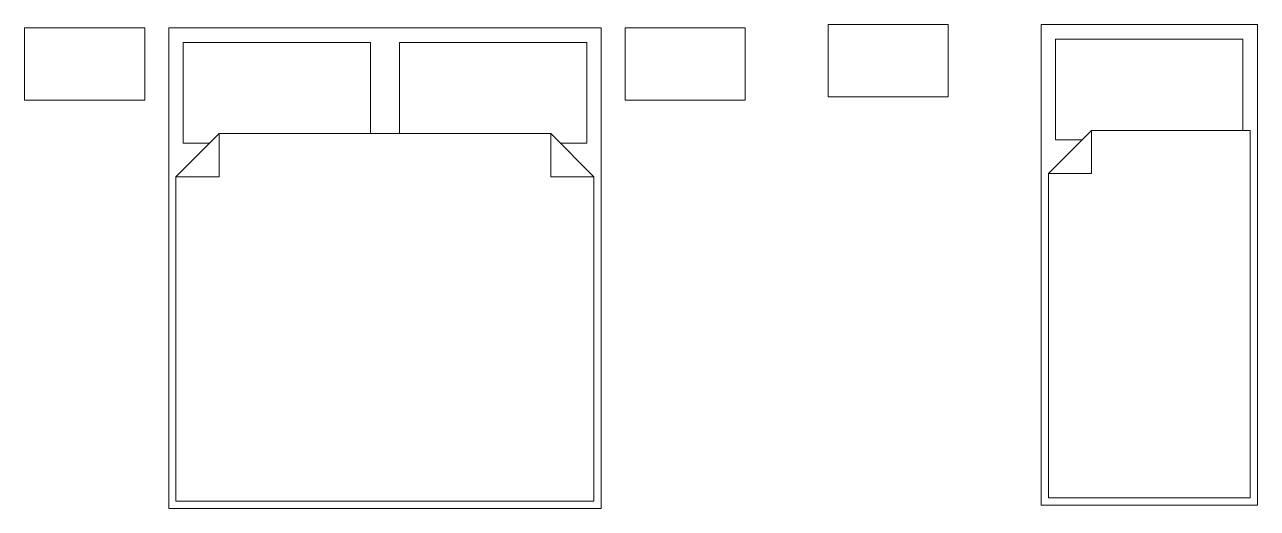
# Model space of a CAD drawing. Header units: millimetres. Extents: x 172 to 685, y 85 to 286.
import ezdxf

# ---------------------------------------------------------------- set-up
doc = ezdxf.new("R2010")
doc.units = ezdxf.units.MM
doc.layers.add('arredi', color=150, linetype='Continuous', lineweight=5)

# ---------------------------------------------------------------- blocks, each defined once
blk = doc.blocks.new('Gruppo-48')
at = {"layer": 'arredi', "lineweight": 20}
for p, q in [((-34.0452, 75.5838), (-34.0452, 76.0838)), ((-34.0452, 76.0838), (-33.7452, 76.0838)), ((-33.7452, 76.0838), (-33.7452, 75.5838)), ((-33.7452, 75.5838), (-34.0452, 75.5838)), ((-34.0452, 73.6838), (-34.0452, 75.4838)), ((-34.0452, 75.4838), (-32.0452, 75.4838)), ((-33.6052, 75.2738), (-33.4252, 75.4538)), ((-32.0752, 75.4538), (-33.4252, 75.4538)), ((-33.4252, 75.4538), (-33.4252, 75.2738)), ((-32.0752, 74.5838), (-32.0752, 75.4538)), ((-32.0452, 75.4838), (-32.0452, 73.6838)), ((-33.9852, 74.6438), (-33.9852, 75.4238)), ((-33.9852, 75.4238), (-33.5652, 75.4238)), ((-33.5652, 75.4238), (-33.5652, 75.3138)), ((-33.4252, 75.2738), (-33.6052, 75.2738)), ((-33.6052, 75.2738), (-33.6052, 74.5838)), ((-33.6052, 74.6438), (-33.9852, 74.6438)), ((-33.6052, 73.8938), (-33.6052, 74.5838)), ((-32.0752, 74.5838), (-32.0752, 73.7138)), ((-33.6052, 74.5238), (-33.9852, 74.5238)), ((-33.9852, 74.5238), (-33.9852, 73.7438)), ((-33.4252, 73.8938), (-33.6052, 73.8938)), ((-33.6052, 73.8938), (-33.4252, 73.7138)), ((-33.5652, 73.7438), (-33.5652, 73.8538)), ((-33.4252, 73.7138), (-33.4252, 73.8938)), ((-33.9852, 73.7438), (-33.5652, 73.7438)), ((-32.0752, 73.7138), (-33.4252, 73.7138)), ((-32.0452, 73.6838), (-34.0452, 73.6838)), ((-34.0452, 73.0838), (-34.0452, 73.5838)), ((-34.0452, 73.5838), (-33.7452, 73.5838)), ((-33.7452, 73.5838), (-33.7452, 73.0838)), ((-33.7452, 73.0838), (-34.0452, 73.0838))]:
    blk.add_line(p, q, dxfattribs=at)
blk = doc.blocks.new('Gruppo-36')
at = {"layer": 'arredi', "lineweight": 20}
for p, q in [((-32.2318, 80.2476), (-32.2318, 80.5476)), ((-32.2318, 80.5476), (-31.7318, 80.5476)), ((-31.7318, 80.5476), (-31.7318, 80.2476)), ((-31.3452, 78.5476), (-31.3452, 80.5476)), ((-31.3452, 80.5476), (-30.4452, 80.5476)), ((-30.4452, 80.5476), (-30.4452, 78.5476)), ((-30.5052, 80.4876), (-31.2852, 80.4876)), ((-31.2852, 80.4876), (-31.2852, 80.0676)), ((-30.5052, 80.1076), (-30.5052, 80.4876)), ((-31.7318, 80.2476), (-32.2318, 80.2476)), ((-31.1352, 80.1076), (-31.3152, 79.9276)), ((-31.2852, 80.0676), (-31.1752, 80.0676)), ((-31.1352, 79.9276), (-31.1352, 80.1076)), ((-31.1352, 80.1076), (-30.4752, 80.1076)), ((-30.4752, 80.1076), (-30.4752, 78.5776)), ((-31.3152, 78.5776), (-31.3152, 79.9276)), ((-31.3152, 79.9276), (-31.1352, 79.9276)), ((-30.4752, 78.5776), (-31.3152, 78.5776)), ((-30.4452, 78.5476), (-31.3452, 78.5476))]:
    blk.add_line(p, q, dxfattribs=at)

msp = doc.modelspace()

# ---------------------------------------------------------------- block references
at = {"layer": 'arredi', "color": 7, "xscale": 100, "yscale": 100, "zscale": 100, "rotation": 270}
msp.add_blockref('Gruppo-48', (-7136.13, -3119.51), dxfattribs=at)
at = {"layer": 'arredi', "color": 7, "xscale": 100, "yscale": 100, "zscale": 100}
msp.add_blockref('Gruppo-36', (3729.95, -7768.37), dxfattribs=at)

doc.saveas('drawing.dxf')
